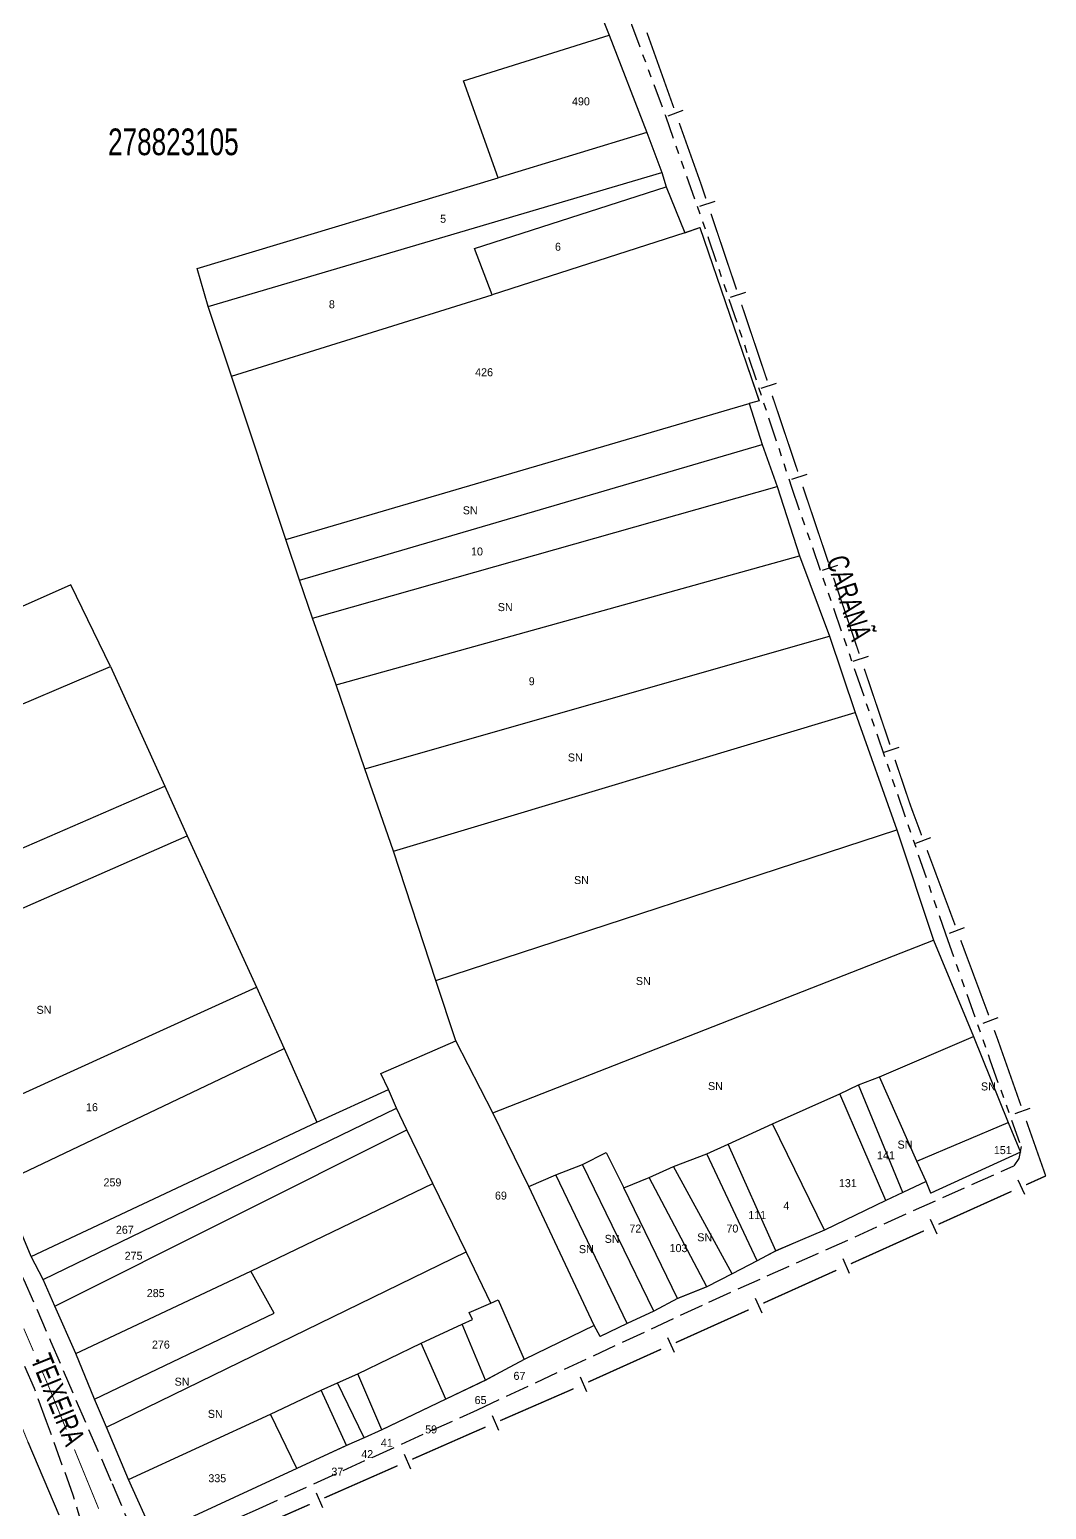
# Model space of a CAD drawing. Extents: x 205274 to 206027, y 4874968 to 4875995.
# Drawn here: x 205836.1 to 206026.7, y 4875202.5 to 4875479.9 of the extents above; entities that cross this region are included whole.
import ezdxf
from ezdxf.enums import TextEntityAlignment as Align

# ---------------------------------------------------------------- set-up
doc = ezdxf.new("R2010")
doc.units = 0
doc.header["$LTSCALE"] = 1.5
doc.header["$MEASUREMENT"] = 0
doc.linetypes.add('TRACO_11', pattern=[8, 3, -1, 3, -1])
doc.linetypes.add('TRACO_25', pattern=[8, 3, -1, 1, -1, 1, -1])
for name, color, linetype in [('CD_MALHA_LOTES', 7, 'CONTINUOUS'), ('CD_TXT_QUADRA', 255, 'CONTINUOUS'), ('LM-LIM-SETORES-BAIRROS', 250, 'CONTINUOUS'), ('RU-QUADRA', 210, 'CONTINUOUS'), ('SV-EIXO-RUA-PAV', 20, 'CONTINUOUS'), ('SV-RUA-NAO-PAV', 7, 'CONTINUOUS'), ('SV-RUA-PAVIM', 7, 'CONTINUOUS'), ('SV-TXT-RUA-PAV', 7, 'CONTINUOUS'), ('Th_NmrPort', 1, 'CONTINUOUS')]:
    doc.layers.add(name, color=color, linetype=linetype)
doc.styles.add('ARIAL', font='ARIAL.SHX')

msp = doc.modelspace()

# ---------------------------------------------------------------- linework, layer by layer
at = {"layer": 'CD_MALHA_LOTES', "linetype": 'Continuous', "flags": 128}
for points in [[(205927.821247, 4875521.444873), (205944.714441, 4875478.844644)], [(205917.416018, 4875470.275632), (205944.714441, 4875478.844644)], [(205944.714441, 4875478.844644), (205951.814479, 4875460.604891)], [(205923.903984, 4875452.097086), (205917.416018, 4875470.275632)], [(205951.814479, 4875460.604891), (205923.903984, 4875452.097086)], [(205951.814479, 4875460.604891), (205954.630012, 4875453.076402)], [(205867.53213, 4875435.081477), (205923.903984, 4875452.097086)], [(205869.613175, 4875427.981439), (205954.630012, 4875453.076402)], [(205954.630012, 4875453.076402), (205955.425706, 4875450.383284)], [(205919.497064, 4875438.876325), (205955.425706, 4875450.383284)], [(205955.425706, 4875450.383284), (205958.914517, 4875441.814272)], [(205958.914517, 4875441.814272), (205922.802254, 4875430.184899)], [(205958.914517, 4875441.814272), (205961.73005, 4875442.793588)], [(205961.73005, 4875442.793588), (205972.808558, 4875410.292551)], [(205922.802254, 4875430.184899), (205919.497064, 4875438.876325)], [(205869.613175, 4875427.981439), (205867.53213, 4875435.081477)], [(205873.958888, 4875414.9443), (205922.802254, 4875430.184899)], [(205873.958888, 4875414.9443), (205869.613175, 4875427.981439)], [(205884.119288, 4875384.340687), (205873.958888, 4875414.9443)], [(205884.119288, 4875384.340687), (205970.972341, 4875409.802893)], [(205972.808558, 4875410.292551), (205970.972341, 4875409.802893)], [(205970.972341, 4875409.802893), (205973.42063, 4875402.090783)], [(205886.689991, 4875376.689784), (205973.42063, 4875402.090783)], [(205973.42063, 4875402.090783), (205976.236162, 4875394.256258)], [(205889.13828, 4875369.589746), (205976.236162, 4875394.256258)], [(205976.236162, 4875394.256258), (205980.398254, 4875381.219119)], [(205886.689991, 4875376.689784), (205884.119288, 4875384.340687)], [(205893.5452, 4875357.103472), (205980.398254, 4875381.219119)], [(205980.398254, 4875381.219119), (205986.029318, 4875366.162141)], [(205889.13828, 4875369.589746), (205886.689991, 4875376.689784)], [(205843.844933, 4875375.832883), (205806.753354, 4875359.306932)], [(205851.312215, 4875360.531077), (205843.844933, 4875375.832883)], [(205893.5452, 4875357.103472), (205889.13828, 4875369.589746)], [(205898.931436, 4875341.312008), (205986.029318, 4875366.162141)], [(205986.029318, 4875366.162141), (205990.803482, 4875351.900858)], [(205827.196568, 4875350.248263), (205851.312215, 4875360.531077)], [(205851.312215, 4875360.531077), (205861.472614, 4875338.068025)], [(205898.931436, 4875341.312008), (205893.5452, 4875357.103472)], [(205904.317672, 4875325.887787), (205990.803482, 4875351.900858)], [(205990.803482, 4875351.900858), (205998.638007, 4875329.866256)], [(205904.317672, 4875325.887787), (205898.931436, 4875341.312008)], [(205805.406796, 4875313.707549), (205861.472614, 4875338.068025)], [(205861.472614, 4875338.068025), (205865.634706, 4875328.764526)], [(205912.274612, 4875301.649725), (205998.638007, 4875329.866256)], [(205998.638007, 4875329.866256), (206005.493216, 4875309.239421)], [(205810.425788, 4875304.526465), (205865.634706, 4875328.764526)], [(205865.634706, 4875328.764526), (205878.671845, 4875300.425581)], [(205912.274612, 4875301.649725), (205904.317672, 4875325.887787)], [(205922.924669, 4875276.860799), (206005.493216, 4875309.239421)], [(206005.493216, 4875309.239421), (206013.021705, 4875291.18329)], [(205916.008252, 4875290.326389), (205912.274612, 4875301.649725)], [(205825.60518, 4875276.309934), (205878.671845, 4875300.425581)], [(205878.671845, 4875300.425581), (205883.813252, 4875288.918623)], [(205995.394024, 4875283.593594), (206013.021705, 4875291.18329)], [(206013.021705, 4875291.18329), (206019.509671, 4875275.024582)], [(205830.746587, 4875263.640038), (205883.813252, 4875288.918623)], [(205883.813252, 4875288.918623), (205889.933974, 4875275.08579)], [(205901.93059, 4875284.205666), (205916.008252, 4875290.326389)], [(205922.924669, 4875276.860799), (205916.008252, 4875290.326389)], [(205903.399564, 4875281.206512), (205901.93059, 4875284.205666)], [(205991.476762, 4875282.12462), (205995.394024, 4875283.593594)], [(206002.371648, 4875267.80213), (205995.394024, 4875283.593594)], [(205889.933974, 4875275.08579), (205903.399564, 4875281.206512)], [(205904.868537, 4875277.7177), (205903.399564, 4875281.206512)], [(205975.318054, 4875274.779753), (205987.926742, 4875280.410818)], [(205987.926742, 4875280.410818), (205991.476762, 4875282.12462)], [(205996.556961, 4875260.457263), (205987.926742, 4875280.410818)], [(205999.739737, 4875261.926236), (205991.476762, 4875282.12462)], [(205838.642319, 4875245.645114), (205904.868537, 4875277.7177)], [(205906.827168, 4875273.678023), (205904.868537, 4875277.7177)], [(205929.657464, 4875263.027966), (205922.924669, 4875276.860799)], [(205836.438859, 4875249.92962), (205889.933974, 4875275.08579)], [(205967.055079, 4875270.984905), (205975.318054, 4875274.779753)], [(205985.050003, 4875254.887405), (205975.318054, 4875274.779753)], [(206002.371648, 4875267.80213), (206019.509671, 4875275.024582)], [(206019.509671, 4875275.024582), (206021.835545, 4875269.515932)], [(205840.845779, 4875240.626121), (205906.827168, 4875273.678023)], [(205911.662539, 4875263.640038), (205906.827168, 4875273.678023)], [(205939.756656, 4875267.190057), (205944.163576, 4875269.393518)], [(205944.163576, 4875269.393518), (205947.468766, 4875262.783137)], [(205956.772265, 4875266.822814), (205963.015402, 4875269.148689)], [(205963.015402, 4875269.148689), (205967.055079, 4875270.984905)], [(205972.441314, 4875249.133926), (205963.015402, 4875269.148689)], [(205975.991333, 4875250.970143), (205967.055079, 4875270.984905)], [(206021.835545, 4875269.515932), (206005.003558, 4875261.803822)], [(205934.737663, 4875265.231426), (205939.756656, 4875267.190057)], [(205953.099831, 4875239.708013), (205939.756656, 4875267.190057)], [(205952.24293, 4875264.741768), (205956.772265, 4875266.822814)], [(205967.789565, 4875246.685637), (205956.772265, 4875266.822814)], [(206004.146657, 4875264.007282), (206002.371648, 4875267.80213)], [(205836.438859, 4875249.92962), (205830.746587, 4875263.640038)], [(205877.570115, 4875247.175295), (205911.662539, 4875263.640038)], [(205917.905676, 4875250.786521), (205911.662539, 4875263.640038)], [(205929.657464, 4875263.027966), (205934.737663, 4875265.231426)], [(205941.898909, 4875237.014895), (205929.657464, 4875263.027966)], [(205948.080839, 4875237.382139), (205934.737663, 4875265.231426)], [(205947.468766, 4875262.783137), (205952.24293, 4875264.741768)], [(205963.015402, 4875244.237348), (205952.24293, 4875264.741768)], [(206004.146657, 4875264.007282), (205999.739737, 4875261.926236)], [(206005.003558, 4875261.803822), (206004.146657, 4875264.007282)], [(205957.506751, 4875242.033888), (205947.468766, 4875262.783137)], [(205996.556961, 4875260.457263), (205985.050003, 4875254.887405)], [(205999.739737, 4875261.926236), (205996.556961, 4875260.457263)], [(205985.050003, 4875254.887405), (205975.991333, 4875250.970143)], [(205838.642319, 4875245.645114), (205836.438859, 4875249.92962)], [(205850.516521, 4875217.918241), (205917.905676, 4875250.786521)], [(205922.557425, 4875241.176986), (205917.905676, 4875250.786521)], [(205972.441314, 4875249.133926), (205967.789565, 4875246.685637)], [(205975.991333, 4875250.970143), (205972.441314, 4875249.133926)], [(205844.763042, 4875231.751074), (205877.570115, 4875247.175295)], [(205881.977035, 4875239.34077), (205877.570115, 4875247.175295)], [(205967.789565, 4875246.685637), (205963.015402, 4875244.237348)], [(205840.845779, 4875240.626121), (205838.642319, 4875245.645114)], [(205963.015402, 4875244.237348), (205957.506751, 4875242.033888)], [(205844.763042, 4875231.751074), (205840.845779, 4875240.626121)], [(205917.17119, 4875237.259724), (205919.129821, 4875238.116625), (205918.517749, 4875239.463184), (205922.557425, 4875241.176986)], [(205922.557425, 4875241.176986), (205923.903984, 4875241.789059)], [(205923.903984, 4875241.789059), (205928.800562, 4875230.649344)], [(205957.506751, 4875242.033888), (205953.099831, 4875239.708013)], [(205848.313061, 4875223.182062), (205881.977035, 4875239.34077)], [(205953.099831, 4875239.708013), (205948.080839, 4875237.382139)], [(205909.520286, 4875233.709705), (205917.17119, 4875237.259724)], [(205921.57811, 4875226.732081), (205917.17119, 4875237.259724)], [(205941.898909, 4875237.014895), (205928.800562, 4875230.649344)], [(205943.061846, 4875234.933849), (205941.898909, 4875237.014895)], [(205948.080839, 4875237.382139), (205943.061846, 4875234.933849)], [(205897.646085, 4875227.956226), (205909.520286, 4875233.709705)], [(205914.110828, 4875223.182062), (205909.520286, 4875233.709705)], [(205848.313061, 4875223.182062), (205844.763042, 4875231.751074)], [(205928.800562, 4875230.649344), (205921.57811, 4875226.732081)], [(205893.851237, 4875226.242423), (205897.646085, 4875227.956226)], [(205902.114212, 4875217.428583), (205897.646085, 4875227.956226)], [(205881.242548, 4875220.36653), (205890.790875, 4875224.895864)], [(205890.790875, 4875224.895864), (205893.851237, 4875226.242423)], [(205895.503832, 4875214.490636), (205890.790875, 4875224.895864)], [(205898.809022, 4875215.95961), (205893.851237, 4875226.242423)], [(205921.57811, 4875226.732081), (205914.110828, 4875223.182062)], [(205850.516521, 4875217.918241), (205848.313061, 4875223.182062)], [(205914.110828, 4875223.182062), (205902.114212, 4875217.428583)], [(205854.678612, 4875208.125085), (205881.242548, 4875220.36653)], [(205886.200333, 4875210.20613), (205881.242548, 4875220.36653)], [(205854.678612, 4875208.125085), (205850.516521, 4875217.918241)], [(205898.809022, 4875215.95961), (205895.503832, 4875214.490636)], [(205902.114212, 4875217.428583), (205898.809022, 4875215.95961)], [(205835.816998, 4875215.18576), (205841.625342, 4875201.503884)], [(205895.503832, 4875214.490636), (205886.200333, 4875210.20613)], [(205886.200333, 4875210.20613), (205859.330361, 4875197.781063)], [(205859.330361, 4875197.781063), (205854.678612, 4875208.125085)]]:
    msp.add_lwpolyline(points, dxfattribs=at)
at = {"layer": 'LM-LIM-SETORES-BAIRROS', "const_width": 0.25}
for points in [[(205951.810698, 4875479.312383), (205956.852417, 4875465.185067)], [(205957.860761, 4875462.359604), (205961.894136, 4875451.05775)], [(205961.894136, 4875451.05775), (205961.918257, 4875450.990161)], [(205961.918257, 4875450.990161), (205962.852365, 4875448.214912)], [(205963.809366, 4875445.371649), (205968.594371, 4875431.15533)], [(205969.551372, 4875428.312066), (205974.336377, 4875414.095747)], [(205975.293378, 4875411.252483), (205980.078383, 4875397.036164)], [(205981.035384, 4875394.1929), (205985.820389, 4875379.976581)], [(205986.77739, 4875377.133317), (205987.09639, 4875376.185563)], [(205987.09639, 4875376.185563), (205987.251287, 4875375.725362)], [(205987.251287, 4875375.725362), (205991.576106, 4875362.921621)], [(205992.536151, 4875360.079384), (205997.336374, 4875345.868196)], [(205998.296418, 4875343.025958), (206001.176552, 4875334.499246)], [(206001.176552, 4875334.499246), (206001.20281, 4875334.421509)], [(206001.20281, 4875334.421509), (206003.270437, 4875328.876508)], [(206004.318585, 4875326.065568), (206009.559321, 4875312.010865)], [(206010.607469, 4875309.199924), (206015.848205, 4875295.145221)], [(206016.896353, 4875292.33428), (206017.245735, 4875291.3973)], [(206017.245735, 4875291.3973), (206017.357206, 4875291.098356)], [(206017.357206, 4875291.098356), (206021.900993, 4875278.194001)], [(206022.897368, 4875275.364295), (206026.21862, 4875265.931942)], [(206026.21862, 4875265.931942), (206026.53584, 4875265.031036)], [(206026.53584, 4875265.031036), (206022.848082, 4875263.369269)], [(206020.11295, 4875262.136771), (206006.437288, 4875255.974281)], [(206003.702156, 4875254.741783), (205990.026494, 4875248.579294)], [(205987.291362, 4875247.346796), (205973.6157, 4875241.184306)], [(205970.880568, 4875239.951808), (205957.204906, 4875233.789318)], [(205954.469774, 4875232.556821), (205940.794112, 4875226.394331)], [(205937.319518, 4875224.828619), (205924.309939, 4875219.165)], [(205938.05898, 4875225.161833), (205937.319518, 4875224.828619)], [(205918.947754, 4875216.830615), (205907.826133, 4875211.934307)], [(205919.725527, 4875217.169212), (205918.947754, 4875216.830615)], [(205921.559292, 4875217.967528), (205919.725527, 4875217.169212)], [(205905.080442, 4875210.725514), (205891.351988, 4875204.681545)], [(205888.606297, 4875203.472751), (205874.877844, 4875197.428782)]]:
    msp.add_lwpolyline(points, dxfattribs=at)
at = {"layer": 'LM-LIM-SETORES-BAIRROS'}
for points in [[(205955.7758, 4875463.739074), (205958.601263, 4875464.747418)], [(205961.749733, 4875446.788657), (205964.592997, 4875447.745658)], [(205967.491739, 4875429.729074), (205970.335003, 4875430.686075)], [(205973.233745, 4875412.669492), (205976.077009, 4875413.626493)], [(205978.975751, 4875395.609909), (205981.819015, 4875396.56691)], [(205984.717757, 4875378.550326), (205987.561021, 4875379.507327)], [(205990.475002, 4875361.494186), (205993.31724, 4875362.454231)], [(205996.23527, 4875344.440761), (205999.077507, 4875345.400806)], [(206002.214349, 4875327.415455), (206005.02529, 4875328.463602)], [(206008.503234, 4875310.549811), (206011.314174, 4875311.597958)], [(206014.792118, 4875293.684167), (206017.603058, 4875294.732315)], [(206020.818265, 4875276.752578), (206023.647971, 4875277.748954)], [(206021.320122, 4875264.326002), (206022.55262, 4875261.59087)], [(206004.909328, 4875256.931015), (206006.141826, 4875254.195882)], [(205988.498534, 4875249.536027), (205989.731032, 4875246.800895)], [(205972.08774, 4875242.14104), (205973.320238, 4875239.405907)], [(205955.676946, 4875234.746052), (205956.909444, 4875232.01092)], [(205939.266152, 4875227.351064), (205940.49865, 4875224.615932)], [(205922.79432, 4875220.141166), (205923.991793, 4875217.390519)], [(205906.306506, 4875212.904222), (205907.515299, 4875210.158531)], [(205889.832361, 4875205.651459), (205891.041155, 4875202.905768)]]:
    msp.add_lwpolyline(points, dxfattribs=at)
at = {"layer": 'RU-QUADRA', "linetype": 'Continuous'}
msp.add_lwpolyline([(205830.746587, 4875263.640038, 0.18, 0.18, 0), (205836.438859, 4875249.92962, 0.18, 0.18, 0), (205838.642319, 4875245.645114, 0.18, 0.18, 0), (205840.845779, 4875240.626121, 0.18, 0.18, 0), (205844.763042, 4875231.751074, 0.18, 0.18, 0), (205848.313061, 4875223.182062, 0.18, 0.18, 0), (205850.516521, 4875217.918241, 0.18, 0.18, 0), (205854.678612, 4875208.125085, 0.18, 0.18, 0), (205859.330361, 4875197.781063, 0.18, 0.18, 0), (205886.200333, 4875210.20613, 0.18, 0.18, 0), (205895.503832, 4875214.490636, 0.18, 0.18, 0), (205898.809022, 4875215.95961, 0.18, 0.18, 0), (205902.114212, 4875217.428583, 0.18, 0.18, 0), (205914.110828, 4875223.182062, 0.18, 0.18, 0), (205921.57811, 4875226.732081, 0.18, 0.18, 0), (205928.800562, 4875230.649344, 0.18, 0.18, 0), (205941.898909, 4875237.014895, 0.18, 0.18, 0), (205943.061846, 4875234.933849, 0.18, 0.18, 0), (205948.080839, 4875237.382139, 0.18, 0.18, 0), (205953.099831, 4875239.708013, 0.18, 0.18, 0), (205957.506751, 4875242.033888, 0.18, 0.18, 0), (205963.015402, 4875244.237348, 0.18, 0.18, 0), (205967.789565, 4875246.685637, 0.18, 0.18, 0), (205972.441314, 4875249.133926, 0.18, 0.18, 0), (205975.991333, 4875250.970143, 0.18, 0.18, 0), (205985.050003, 4875254.887405, 0.18, 0.18, 0), (205996.556961, 4875260.457263, 0.18, 0.18, 0), (205999.739737, 4875261.926236, 0.18, 0.18, 0), (206004.146657, 4875264.007282, 0.18, 0.18, 0), (206005.003558, 4875261.803822, 0.18, 0.18, 0), (206021.835545, 4875269.515932, 0.18, 0.18, 0), (206019.509671, 4875275.024582, 0.18, 0.18, 0), (206013.021705, 4875291.18329, 0.18, 0.18, 0), (206005.493216, 4875309.239421, 0.18, 0.18, 0), (205998.638007, 4875329.866256, 0.18, 0.18, 0), (205990.803482, 4875351.900858, 0.18, 0.18, 0), (205986.029318, 4875366.162141, 0.18, 0.18, 0), (205980.398254, 4875381.219119, 0.18, 0.18, 0), (205976.236162, 4875394.256258, 0.18, 0.18, 0), (205973.42063, 4875402.090783, 0.18, 0.18, 0), (205970.972341, 4875409.802893, 0.18, 0.18, 0), (205972.808558, 4875410.292551, 0.18, 0.18, 0), (205961.73005, 4875442.793588, 0.18, 0.18, 0), (205958.914517, 4875441.814272, 0.18, 0.18, 0), (205955.425706, 4875450.383284, 0.18, 0.18, 0), (205954.630012, 4875453.076402, 0.18, 0.18, 0), (205951.814479, 4875460.604891, 0.18, 0.18, 0), (205944.714441, 4875478.844644, 0.18, 0.18, 0), (205927.821247, 4875521.444873, 0.18, 0.18, 0)], format="xyseb", dxfattribs=at)
at = {"layer": 'RU-QUADRA', "linetype": 'Continuous', "const_width": 0.18, "flags": 128}
msp.add_lwpolyline([(205841.625342, 4875201.503884), (205835.816998, 4875215.18576), (205831.557546, 4875225.640779), (205827.039945, 4875238.612747), (205824.20031, 4875245.453686), (205822.651418, 4875245.066463), (205819.553635, 4875255.908705), (205806.258981, 4875252.423698), (205806.000833, 4875253.97259), (205796.766426, 4875251.245302), (205796.20041, 4875251.078135), (205789.625407, 4875249.030421), (205780.302885, 4875246.127022), (205772.470966, 4875243.687854), (205748.199348, 4875234.341336), (205737.550999, 4875229.94601), (205727.691466, 4875226.106227), (205694.363792, 4875208.826968), (205688.396747, 4875206.262287), (205679.484262, 4875202.489391), (205668.737934, 4875197.529547)], dxfattribs=at)
at = {"layer": 'SV-EIXO-RUA-PAV', "const_width": 0.18}
for points in [[(205835.037366, 4875236.420156), (205836.832823, 4875232.241638)], [(205838.411965, 4875228.566545), (205839.596321, 4875225.810225)], [(205839.596321, 4875225.810225), (205839.743116, 4875225.468594)], [(205839.743116, 4875225.468594), (205843.010023, 4875217.482821)], [(205844.524554, 4875213.780633), (205848.689516, 4875203.599616)], [(205848.689516, 4875203.599616), (205848.983496, 4875202.880998)], [(205848.983496, 4875202.880998), (205849.059954, 4875202.670904)]]:
    msp.add_lwpolyline(points, dxfattribs=at)
at = {"layer": 'SV-EIXO-RUA-PAV'}
for points in [[(205837.66681, 4875230.57956), (205837.71249, 4875230.562084), (205837.748176, 4875230.537723), (205837.772091, 4875230.508839), (205837.78657, 4875230.477804), (205837.797806, 4875230.444385), (205837.8017, 4875230.408193), (205837.797125, 4875230.367066), (205837.779916, 4875230.32112), (205837.752558, 4875230.286203), (205837.725494, 4875230.261241), (205837.694002, 4875230.244281), (205837.661355, 4875230.23391), (205837.623626, 4875230.231108), (205837.581993, 4875230.236151), (205837.536212, 4875230.254574), (205837.50139, 4875230.278696), (205837.478991, 4875230.307242), (205837.462141, 4875230.33901), (205837.451079, 4875230.373265), (205837.447461, 4875230.408815), (205837.452615, 4875230.450723), (205837.471396, 4875230.495669), (205837.495059, 4875230.530674), (205837.523283, 4875230.553468), (205837.554932, 4875230.569353), (205837.588314, 4875230.58103), (205837.624532, 4875230.586459), (205837.66681, 4875230.57956)], [(205843.814771, 4875215.80639), (205843.860138, 4875215.788117), (205843.895391, 4875215.763135), (205843.918798, 4875215.733836), (205843.93273, 4875215.702552), (205843.943379, 4875215.668942), (205843.946639, 4875215.632687), (205843.941344, 4875215.591646), (205843.923333, 4875215.546009), (205843.895368, 4875215.511577), (205843.867871, 4875215.487093), (205843.836087, 4875215.470687), (205843.803262, 4875215.460889), (205843.765491, 4875215.458748), (205843.723953, 4875215.46452), (205843.678501, 4875215.483741), (205843.644107, 4875215.50847), (205843.622212, 4875215.537404), (205843.60592, 4875215.569462), (205843.59546, 4875215.603906), (205843.592465, 4875215.639513), (205843.598352, 4875215.681325), (205843.617918, 4875215.725935), (205843.64219, 4875215.76052), (205843.670809, 4875215.782816), (205843.702732, 4875215.798144), (205843.736313, 4875215.809235), (205843.772621, 4875215.814029), (205843.814771, 4875215.80639)]]:
    msp.add_lwpolyline(points, close=True, dxfattribs=at)
for points in [[(205837.447461, 4875230.408815), (205837.536212, 4875230.254574)], [(205837.451079, 4875230.373265), (205837.50139, 4875230.278696)], [(205837.451567, 4875230.387303), (205837.515819, 4875230.272336)], [(205837.452615, 4875230.450723), (205837.581993, 4875230.236151)], [(205837.454398, 4875230.425649), (205837.555613, 4875230.252307)], [(205837.464927, 4875230.470272), (205837.601138, 4875230.236224)], [(205837.471396, 4875230.495669), (205837.623626, 4875230.231108)], [(205837.483164, 4875230.510782), (205837.639659, 4875230.23644)], [(205837.495059, 4875230.530674), (205837.661355, 4875230.23391)], [(205837.509834, 4875230.538578), (205837.676026, 4875230.24167)], [(205837.523283, 4875230.553468), (205837.694002, 4875230.244281)], [(205837.539737, 4875230.558853), (205837.706653, 4875230.253345)], [(205837.554932, 4875230.569353), (205837.725494, 4875230.261241)], [(205837.574125, 4875230.572144), (205837.738701, 4875230.278997)], [(205837.588314, 4875230.58103), (205837.752558, 4875230.286203)], [(205837.608161, 4875230.579343), (205837.764832, 4875230.308047)], [(205837.624532, 4875230.586459), (205837.779916, 4875230.32112)], [(205837.644351, 4875230.581527), (205837.7854, 4875230.346588)], [(205837.66681, 4875230.57956), (205837.797125, 4875230.367066)], [(205837.691305, 4875230.569029), (205837.796106, 4875230.394258)], [(205837.71249, 4875230.562084), (205837.8017, 4875230.408193)], [(205837.732893, 4875230.548285), (205837.795352, 4875230.434033)], [(205837.748176, 4875230.537723), (205837.797806, 4875230.444385)], [(205843.598352, 4875215.681325), (205843.723953, 4875215.46452)], [(205843.599696, 4875215.656223), (205843.69786, 4875215.481135)], [(205843.611005, 4875215.700655), (205843.743096, 4875215.464258)], [(205843.617918, 4875215.725935), (205843.765491, 4875215.458748)], [(205843.629949, 4875215.740839), (205843.781615, 4875215.463799)], [(205843.64219, 4875215.76052), (205843.803262, 4875215.460889)], [(205843.657101, 4875215.768165), (205843.818068, 4875215.468391)], [(205843.670809, 4875215.782816), (205843.836087, 4875215.470687)], [(205843.687354, 4875215.787912), (205843.848895, 4875215.479528)], [(205843.702732, 4875215.798144), (205843.867871, 4875215.487093)], [(205843.72197, 4875215.800599), (205843.881386, 4875215.504614)], [(205843.736313, 4875215.809235), (205843.895368, 4875215.511577)], [(205843.756127, 4875215.807201), (205843.908023, 4875215.533202)], [(205843.772621, 4875215.814029), (205843.923333, 4875215.546009)], [(205843.79235, 4875215.808751), (205843.929263, 4875215.571377)], [(205843.814771, 4875215.80639), (205843.941344, 4875215.591646)], [(205843.839078, 4875215.795432), (205843.940801, 4875215.618852)], [(205843.860138, 4875215.788117), (205843.946639, 4875215.632687)], [(205843.880296, 4875215.773963), (205843.940744, 4875215.658634)], [(205843.895391, 4875215.763135), (205843.943379, 4875215.668942)], [(205843.592465, 4875215.639513), (205843.678501, 4875215.483741)], [(205843.59546, 4875215.603906), (205843.644107, 4875215.50847)], [(205843.596194, 4875215.617933), (205843.658422, 4875215.501859)]]:
    msp.add_lwpolyline(points, dxfattribs=at)
at = {"layer": 'SV-RUA-NAO-PAV', "linetype": 'TRACO_25'}
msp.add_polyline3d([(205897.951596, 4875603.919148, 6.842993), (205900.152993, 4875599.021746, 6.842993), (205905.557859, 4875585.820969, 6.609705), (205915.336184, 4875566.260783, 6.345313), (205927.006382, 4875536.135245, 5.335058), (205934.669992, 4875517.326324, 5.335058), (205944.907368, 4875492.200569, 4.123365), (205948.918281, 4875480.848595, 4.180675), (205955.260313, 4875463.741954, 4.786521), (205963.334886, 4875440.687169, 6.432131), (205970.851607, 4875418.489563, 7.332714), (205978.891393, 4875394.145195, 8.004058), (205990.956921, 4875359.260879, 8.659027), (206007.751418, 4875310.406225, 9.862533), (206016.068059, 4875286.799777, 10.149082), (206021.907814, 4875270.533872, 10.452005), (206021.506675, 4875268.276295, 10.574812), (206020.572031, 4875266.931406, 10.582999)], dxfattribs=at)
at = {"layer": 'SV-RUA-PAVIM', "linetype": 'TRACO_11'}
for points in [[(205796.767677, 4875321.057478, 7.62745), (205797.232761, 4875320.061624, 7.62745), (205812.123572, 4875291.735852, 8.339729), (205826.629351, 4875262.115801, 8.757272), (205835.0692, 4875245.546959, 9.01926), (205840.065831, 4875234.050429, 9.092944), (205851.57245, 4875207.374434, 9.273061), (205856.981011, 4875194.757484, 9.92803), (205857.976584, 4875193.896221, 10.050837), (205859.480417, 4875193.842381, 10.214579), (205878.45597, 4875202.408084, 10.214579), (205920.050529, 4875221.201492, 10.214579), (205963.408029, 4875241.403723, 10.230953), (206020.572031, 4875266.931406, 10.582999)], [(205840.166505, 4875178.209231, 10.656683), (205845.572495, 4875181.232287, 10.517502), (205847.957069, 4875183.678385, 10.419257), (205848.73912, 4875187.684136, 10.034462), (205847.923374, 4875192.867301, 9.829784), (205844.286839, 4875205.195157, 9.412242), (205839.302119, 4875219.040481, 9.150254), (205837.02212, 4875225.192791, 9.125692), (205834.390731, 4875231.205056, 9.125692), (205831.987784, 4875236.936506, 8.929202), (205828.853648, 4875243.733775, 8.798208), (205820.036558, 4875261.811029, 8.577156)]]:
    msp.add_polyline3d(points, dxfattribs=at)

# ---------------------------------------------------------------- texts
at = {"layer": 'CD_TXT_QUADRA', "style": 'ARIAL', "width": 0.7}
msp.add_text('278823105', height=5, dxfattribs=at).set_placement((205850.835124, 4875456.337818))
at = {"layer": 'SV-TXT-RUA-PAV', "style": 'ARIAL', "width": 0.7}
for s, rotation, p in [('CARANÃ', 287.21175698, (205985.394815, 4875380.565543)), ('TEIXEIRA', 292, (205836.258759, 4875230.644212))]:
    msp.add_text(s, height=4, rotation=rotation, dxfattribs=at).set_placement(p)
at = {"layer": 'Th_NmrPort', "color": 1}
for s, p in [('490', (205937.765738, 4875466.425706)), ('5', (205913.056035, 4875444.418626)), ('6', (205934.57617, 4875439.171696)), ('8', (205892.207223, 4875428.395928)), ('426', (205919.61955, 4875415.654987)), ('SN', (205917.303015, 4875389.787016)), ('10', (205918.847372, 4875382.065234)), ('SN', (205923.86653, 4875371.640828)), ('9', (205929.657867, 4875357.741619)), ('SN', (205936.99356, 4875343.456322)), ('SN', (205938.151828, 4875320.48402)), ('SN', (205949.734501, 4875301.565653)), ('SN', (205837.433509, 4875296.164714)), ('SN', (205963.24762, 4875281.875108)), ('SN', (206014.395762, 4875281.805654)), ('16', (205846.698346, 4875277.919)), ('SN', (205998.766685, 4875270.909009)), ('141', (205994.921006, 4875268.88979)), ('151', (206016.813151, 4875269.871618)), ('259', (205849.980103, 4875263.826747)), ('131', (205987.778357, 4875263.677587)), ('69', (205923.330475, 4875261.347181)), ('4', (205977.353951, 4875259.430607)), ('111', (205970.790436, 4875257.693206)), ('267', (205852.296638, 4875254.946697)), ('72', (205948.519787, 4875255.171057)), ('70', (205966.704498, 4875255.171218)), ('SN', (205939.060603, 4875251.310166)), ('SN', (205943.886717, 4875253.240612)), ('103', (205956.048524, 4875251.503211)), ('SN', (205961.238889, 4875253.534617)), ('275', (205853.938167, 4875250.073823)), ('285', (205858.087975, 4875243.074457)), ('276', (205859.053198, 4875233.422229)), ('SN', (205863.300178, 4875226.472625)), ('67', (205926.805277, 4875227.564383)), ('SN', (205869.525865, 4875220.439983)), ('65', (205919.516344, 4875223.028487)), ('41', (205901.949289, 4875215.017138)), ('59', (205910.250205, 4875217.526717)), ('42', (205898.281443, 4875212.893648)), ('37', (205892.68315, 4875209.61189)), ('335', (205869.623689, 4875208.377701))]:
    msp.add_text(s, height=1.5, dxfattribs=at).set_placement(p, align=Align.MIDDLE_LEFT)

doc.saveas('drawing.dxf')
